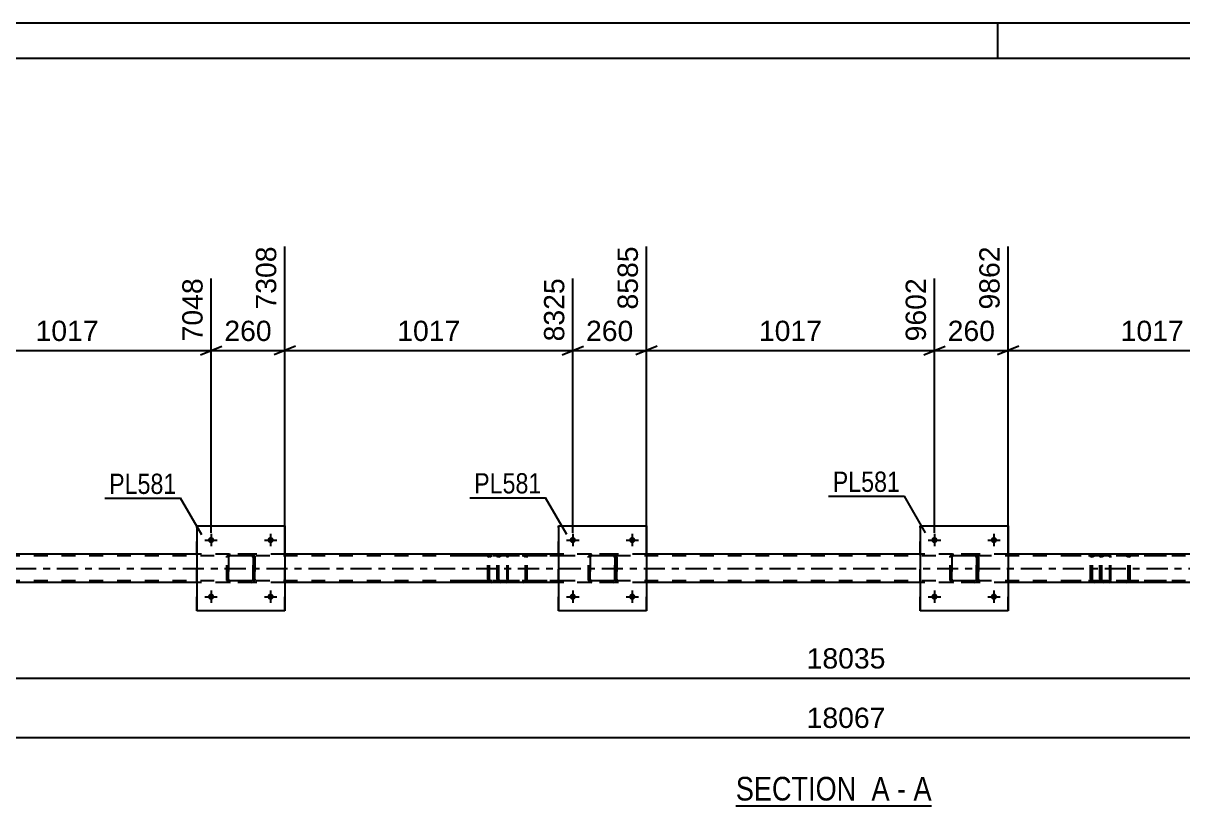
# Model space of a CAD drawing. Header units: millimetres. Extents: x 0 to 3371, y 0 to 1899.
# Drawn here: x 283.4 to 447.1, y 483.5 to 594 of the extents above; entities that cross this region are included whole.
import ezdxf

# ---------------------------------------------------------------- set-up
doc = ezdxf.new("R2010")
doc.units = ezdxf.units.MM
doc.linetypes.add('DXK_LINE_DOT2', pattern=[3.9198, 1.9599, -1.9599])
doc.linetypes.add('DXK_LINE_DOT3', pattern=[5.9187, 2.979, -0.9799, 0.9799, -0.9799])
doc.styles.add('Arial', font='ARIAL.TTF', dxfattribs={"height": 0.2})
doc.styles.add('Arial Narrow', font='ARIALN.TTF', dxfattribs={"height": 0.2})

# ---------------------------------------------------------------- blocks, each defined once
blk = doc.blocks.new('Unknown-203723636-1133')
at = {"color": 5, "linetype": 'Continuous'}
for p, q in [((841, 594), (0, 594)), ((421, 589), (421, 594)), ((836, 589), (5, 589))]:
    blk.add_line(p, q, dxfattribs=at)
blk = doc.blocks.new('Unknown-203723636-11 - 2676')
at = {"color": 6, "linetype": 'Continuous'}
blk.add_line((384.01, 483.46), (411.66, 483.46), dxfattribs=at)
at = {"color": 0, "linetype": 'Continuous'}
for points in [[(402.12, 484.21), (402.12, 487.71), (384.01, 487.71), (384.01, 484.21)], [(405.72, 484.21), (405.72, 487.71), (403.17, 487.71), (403.17, 484.21)], [(408.05, 484.21), (408.05, 487.71), (406.77, 487.71), (406.77, 484.21)], [(411.66, 484.21), (411.66, 487.71), (409.1, 487.71), (409.1, 484.21)]]:
    blk.add_wipeout(points, dxfattribs=at)
at = {"color": 7, "linetype": 'Continuous', "style": 'Arial Narrow'}
for s, p in [('SECTION ', (384.01, 484.21)), ('A', (403.17, 484.21)), ('A', (409.1, 484.21)), ('-', (406.77, 484.21))]:
    blk.add_text(s, height=3.34, dxfattribs=at).set_placement(p)
blk = doc.blocks.new('Part-203723636-2705 - 2676')
at = {"color": 7, "linetype": 'DXK_LINE_DOT2'}
for p, q in [((749.36, 518.76), (86.9, 518.76)), ((320.3, 519), (307.9, 519)), ((371.38, 519), (358.98, 519)), ((422.46, 519), (410.06, 519)), ((749.36, 515.24), (86.9, 515.24)), ((320.3, 515), (307.9, 515)), ((371.38, 515), (358.98, 515)), ((422.46, 515), (410.06, 515))]:
    blk.add_line(p, q, dxfattribs=at)
at = {"color": 2, "linetype": 'Continuous'}
for p, q in [((307.9, 519), (269.22, 519)), ((358.98, 519), (320.3, 519)), ((410.06, 519), (371.38, 519)), ((461.14, 519), (422.46, 519)), ((307.9, 515), (269.22, 515)), ((358.98, 515), (320.3, 515)), ((410.06, 515), (371.38, 515)), ((461.14, 515), (422.46, 515))]:
    blk.add_line(p, q, dxfattribs=at)
at = {"color": 7, "linetype": 'DXK_LINE_DOT3'}
blk.add_line((86.9, 517), (749.36, 517), dxfattribs=at)
blk = doc.blocks.new('Part-203723636-2743 - 2676')
at = {"color": 2, "linetype": 'Continuous'}
for p, q in [((410.06, 523), (410.06, 511)), ((410.06, 523), (422.46, 523)), ((422.46, 523), (422.46, 511)), ((422.46, 511), (410.06, 511))]:
    blk.add_line(p, q, dxfattribs=at)
at = {"color": 7, "linetype": 'DXK_LINE_DOT2'}
for p, q in [((410.06, 511), (410.06, 523)), ((422.46, 511), (422.46, 523))]:
    blk.add_line(p, q, dxfattribs=at)
blk = doc.blocks.new('Part-203723636-2744 - 2676')
at = {"color": 7, "linetype": 'DXK_LINE_DOT2'}
for p, q in [((414.26, 518.52), (414.3, 518.7)), ((414.3, 518.7), (414.26, 518.52)), ((414.26, 515.48), (414.26, 518.52)), ((414.26, 518.52), (414.26, 518.52)), ((414.26, 515.48), (414.26, 518.52)), ((414.5, 518.52), (414.52, 518.61)), ((414.52, 518.61), (414.5, 518.52)), ((414.5, 515.48), (414.5, 518.52)), ((414.5, 518.52), (414.5, 518.52)), ((414.5, 518.52), (414.5, 515.48)), ((414.52, 518.61), (414.57, 518.69)), ((414.57, 518.69), (414.52, 518.61)), ((414.56, 518.96), (414.74, 519)), ((414.74, 519), (414.56, 518.96)), ((414.65, 518.74), (414.57, 518.69)), ((414.74, 518.76), (414.65, 518.74)), ((417.78, 519), (414.74, 519)), ((417.78, 518.76), (414.74, 518.76)), ((417.78, 519), (417.97, 518.96)), ((417.97, 518.96), (417.78, 519)), ((417.87, 518.74), (417.78, 518.76)), ((417.87, 518.74), (417.95, 518.69)), ((417.95, 518.69), (418, 518.61)), ((418, 518.61), (417.95, 518.69)), ((418, 518.61), (418.02, 518.52)), ((418.02, 518.52), (418, 518.61)), ((418.02, 515.48), (418.02, 518.52)), ((418.02, 518.52), (418.02, 518.52)), ((418.02, 518.52), (418.02, 515.48)), ((418.23, 518.7), (418.26, 518.52)), ((418.26, 518.52), (418.23, 518.7)), ((418.26, 515.48), (418.26, 518.52)), ((418.26, 518.52), (418.26, 518.52)), ((418.26, 518.52), (418.26, 515.48)), ((414.26, 515.48), (414.26, 515.48)), ((414.3, 515.3), (414.26, 515.48)), ((414.26, 515.48), (414.3, 515.3)), ((414.5, 515.48), (414.5, 515.48)), ((414.52, 515.39), (414.5, 515.48)), ((414.5, 515.48), (414.52, 515.39)), ((414.57, 515.31), (414.52, 515.39)), ((414.52, 515.39), (414.57, 515.31)), ((414.74, 515), (414.56, 515.04)), ((414.56, 515.04), (414.74, 515)), ((414.65, 515.26), (414.57, 515.31)), ((414.74, 515.24), (414.65, 515.26)), ((417.78, 515.24), (414.74, 515.24)), ((417.78, 515), (414.74, 515)), ((417.87, 515.26), (417.78, 515.24)), ((417.97, 515.04), (417.78, 515)), ((417.78, 515), (417.97, 515.04)), ((417.95, 515.31), (417.87, 515.26)), ((418, 515.39), (417.95, 515.31)), ((417.95, 515.31), (418, 515.39)), ((418.02, 515.48), (418, 515.39)), ((418, 515.39), (418.02, 515.48)), ((418.02, 515.48), (418.02, 515.48)), ((418.26, 515.48), (418.23, 515.3)), ((418.23, 515.3), (418.26, 515.48)), ((418.26, 515.48), (418.26, 515.48))]:
    blk.add_line(p, q, dxfattribs=at)
at = {"color": 7, "linetype": 'DXK_LINE_DOT3'}
blk.add_line((416.26, 517), (416.26, 517), dxfattribs=at)
at = {"color": 7, "linetype": 'DXK_LINE_DOT2'}
for centre, start, end in [((414.74, 518.52), 112.5, 157.5), ((414.74, 518.52), 112.5, 157.5), ((417.78, 518.52), 22.5, 67.5), ((417.78, 518.52), 22.5, 67.5), ((414.74, 515.48), 202.5, 247.5), ((414.74, 515.48), 202.5, 247.5), ((417.78, 515.48), 292.5, 337.5), ((417.78, 515.48), 292.5, 337.5)]:
    blk.add_arc(centre, 0.48, start, end, dxfattribs=at)
blk = doc.blocks.new('Bolt-203723636-2866 - 2676')
at = {"linetype": 'Continuous'}
for points in [[(310.34, 521, -1), (309.46, 521, -1)], [(318.74, 521, -1), (317.86, 521, -1)]]:
    blk.add_hatch(color=1, dxfattribs=at).paths.add_polyline_path(points)
at = {"color": 1, "linetype": 'Continuous'}
for p, q in [((309.02, 521), (310.78, 521)), ((309.9, 521.88), (309.9, 520.12)), ((317.42, 521), (319.18, 521)), ((318.3, 521.88), (318.3, 520.12))]:
    blk.add_line(p, q, dxfattribs=at)
blk = doc.blocks.new('Part-203723636-2749 - 2676')
at = {"color": 2, "linetype": 'Continuous'}
for p, q in [((358.98, 523), (358.98, 511)), ((358.98, 523), (371.38, 523)), ((371.38, 523), (371.38, 511)), ((371.38, 511), (358.98, 511))]:
    blk.add_line(p, q, dxfattribs=at)
at = {"color": 7, "linetype": 'DXK_LINE_DOT2'}
for p, q in [((358.98, 511), (358.98, 523)), ((371.38, 511), (371.38, 523))]:
    blk.add_line(p, q, dxfattribs=at)
blk = doc.blocks.new('Part-203723636-2750 - 2676')
at = {"color": 7, "linetype": 'DXK_LINE_DOT2'}
for p, q in [((363.18, 518.52), (363.22, 518.7)), ((363.22, 518.7), (363.18, 518.52)), ((363.18, 515.48), (363.18, 518.52)), ((363.18, 518.52), (363.18, 518.52)), ((363.18, 515.48), (363.18, 518.52)), ((363.42, 518.52), (363.44, 518.61)), ((363.44, 518.61), (363.42, 518.52)), ((363.42, 515.48), (363.42, 518.52)), ((363.42, 518.52), (363.42, 518.52)), ((363.42, 518.52), (363.42, 515.48)), ((363.44, 518.61), (363.49, 518.69)), ((363.49, 518.69), (363.44, 518.61)), ((363.48, 518.96), (363.66, 519)), ((363.66, 519), (363.48, 518.96)), ((363.57, 518.74), (363.49, 518.69)), ((363.66, 518.76), (363.57, 518.74)), ((366.7, 519), (363.66, 519)), ((366.7, 518.76), (363.66, 518.76)), ((366.7, 519), (366.89, 518.96)), ((366.89, 518.96), (366.7, 519)), ((366.79, 518.74), (366.7, 518.76)), ((366.79, 518.74), (366.87, 518.69)), ((366.87, 518.69), (366.92, 518.61)), ((366.92, 518.61), (366.87, 518.69)), ((366.92, 518.61), (366.94, 518.52)), ((366.94, 518.52), (366.92, 518.61)), ((366.94, 515.48), (366.94, 518.52)), ((366.94, 518.52), (366.94, 518.52)), ((366.94, 518.52), (366.94, 515.48)), ((367.14, 518.7), (367.18, 518.52)), ((367.18, 518.52), (367.14, 518.7)), ((367.18, 515.48), (367.18, 518.52)), ((367.18, 518.52), (367.18, 518.52)), ((367.18, 518.52), (367.18, 515.48)), ((363.18, 515.48), (363.18, 515.48)), ((363.22, 515.3), (363.18, 515.48)), ((363.18, 515.48), (363.22, 515.3)), ((363.42, 515.48), (363.42, 515.48)), ((363.44, 515.39), (363.42, 515.48)), ((363.42, 515.48), (363.44, 515.39)), ((363.49, 515.31), (363.44, 515.39)), ((363.44, 515.39), (363.49, 515.31)), ((363.66, 515), (363.48, 515.04)), ((363.48, 515.04), (363.66, 515)), ((363.57, 515.26), (363.49, 515.31)), ((363.66, 515.24), (363.57, 515.26)), ((366.7, 515.24), (363.66, 515.24)), ((366.7, 515), (363.66, 515)), ((366.79, 515.26), (366.7, 515.24)), ((366.89, 515.04), (366.7, 515)), ((366.7, 515), (366.89, 515.04)), ((366.87, 515.31), (366.79, 515.26)), ((366.92, 515.39), (366.87, 515.31)), ((366.87, 515.31), (366.92, 515.39)), ((366.94, 515.48), (366.92, 515.39)), ((366.92, 515.39), (366.94, 515.48)), ((366.94, 515.48), (366.94, 515.48)), ((367.18, 515.48), (367.14, 515.3)), ((367.14, 515.3), (367.18, 515.48)), ((367.18, 515.48), (367.18, 515.48))]:
    blk.add_line(p, q, dxfattribs=at)
at = {"color": 7, "linetype": 'DXK_LINE_DOT3'}
blk.add_line((365.18, 517), (365.18, 517), dxfattribs=at)
at = {"color": 7, "linetype": 'DXK_LINE_DOT2'}
for centre, start, end in [((363.66, 518.52), 112.5, 157.5), ((363.66, 518.52), 112.5, 157.5), ((366.7, 518.52), 22.5, 67.5), ((366.7, 518.52), 22.5, 67.5), ((363.66, 515.48), 202.5, 247.5), ((363.66, 515.48), 202.5, 247.5), ((366.7, 515.48), 292.5, 337.5), ((366.7, 515.48), 292.5, 337.5)]:
    blk.add_arc(centre, 0.48, start, end, dxfattribs=at)
blk = doc.blocks.new('Bolt-203723636-2864 - 2676')
at = {"linetype": 'Continuous'}
for points in [[(361.42, 521, -1), (360.54, 521, -1)], [(369.82, 521, -1), (368.94, 521, -1)]]:
    blk.add_hatch(color=1, dxfattribs=at).paths.add_polyline_path(points)
at = {"color": 1, "linetype": 'Continuous'}
for p, q in [((360.1, 521), (361.86, 521)), ((360.98, 521.88), (360.98, 520.12)), ((368.5, 521), (370.26, 521)), ((369.38, 521.88), (369.38, 520.12))]:
    blk.add_line(p, q, dxfattribs=at)
blk = doc.blocks.new('Part-203723636-2755 - 2676')
at = {"color": 2, "linetype": 'Continuous'}
for p, q in [((307.9, 523), (307.9, 511)), ((307.9, 523), (320.3, 523)), ((320.3, 523), (320.3, 511)), ((320.3, 511), (307.9, 511))]:
    blk.add_line(p, q, dxfattribs=at)
at = {"color": 7, "linetype": 'DXK_LINE_DOT2'}
for p, q in [((307.9, 511), (307.9, 523)), ((320.3, 511), (320.3, 523))]:
    blk.add_line(p, q, dxfattribs=at)
blk = doc.blocks.new('Part-203723636-2756 - 2676')
at = {"color": 7, "linetype": 'DXK_LINE_DOT2'}
for p, q in [((312.1, 518.52), (312.14, 518.7)), ((312.14, 518.7), (312.1, 518.52)), ((312.1, 515.48), (312.1, 518.52)), ((312.1, 518.52), (312.1, 518.52)), ((312.1, 515.48), (312.1, 518.52)), ((312.34, 518.52), (312.36, 518.61)), ((312.36, 518.61), (312.34, 518.52)), ((312.34, 515.48), (312.34, 518.52)), ((312.34, 518.52), (312.34, 518.52)), ((312.34, 518.52), (312.34, 515.48)), ((312.36, 518.61), (312.41, 518.69)), ((312.41, 518.69), (312.36, 518.61)), ((312.4, 518.96), (312.58, 519)), ((312.58, 519), (312.4, 518.96)), ((312.49, 518.74), (312.41, 518.69)), ((312.58, 518.76), (312.49, 518.74)), ((315.62, 519), (312.58, 519)), ((315.62, 518.76), (312.58, 518.76)), ((315.62, 519), (315.8, 518.96)), ((315.8, 518.96), (315.62, 519)), ((315.71, 518.74), (315.62, 518.76)), ((315.71, 518.74), (315.79, 518.69)), ((315.79, 518.69), (315.84, 518.61)), ((315.84, 518.61), (315.79, 518.69)), ((315.84, 518.61), (315.86, 518.52)), ((315.86, 518.52), (315.84, 518.61)), ((315.86, 515.48), (315.86, 518.52)), ((315.86, 518.52), (315.86, 518.52)), ((315.86, 518.52), (315.86, 515.48)), ((316.06, 518.7), (316.1, 518.52)), ((316.1, 518.52), (316.06, 518.7)), ((316.1, 515.48), (316.1, 518.52)), ((316.1, 518.52), (316.1, 518.52)), ((316.1, 518.52), (316.1, 515.48)), ((312.1, 515.48), (312.1, 515.48)), ((312.14, 515.3), (312.1, 515.48)), ((312.1, 515.48), (312.14, 515.3)), ((312.34, 515.48), (312.34, 515.48)), ((312.36, 515.39), (312.34, 515.48)), ((312.34, 515.48), (312.36, 515.39)), ((312.41, 515.31), (312.36, 515.39)), ((312.36, 515.39), (312.41, 515.31)), ((312.58, 515), (312.4, 515.04)), ((312.4, 515.04), (312.58, 515)), ((312.49, 515.26), (312.41, 515.31)), ((312.58, 515.24), (312.49, 515.26)), ((315.62, 515.24), (312.58, 515.24)), ((315.62, 515), (312.58, 515)), ((315.71, 515.26), (315.62, 515.24)), ((315.8, 515.04), (315.62, 515)), ((315.62, 515), (315.8, 515.04)), ((315.79, 515.31), (315.71, 515.26)), ((315.84, 515.39), (315.79, 515.31)), ((315.79, 515.31), (315.84, 515.39)), ((315.86, 515.48), (315.84, 515.39)), ((315.84, 515.39), (315.86, 515.48)), ((315.86, 515.48), (315.86, 515.48)), ((316.1, 515.48), (316.06, 515.3)), ((316.06, 515.3), (316.1, 515.48)), ((316.1, 515.48), (316.1, 515.48))]:
    blk.add_line(p, q, dxfattribs=at)
at = {"color": 7, "linetype": 'DXK_LINE_DOT3'}
blk.add_line((314.1, 517), (314.1, 517), dxfattribs=at)
at = {"color": 7, "linetype": 'DXK_LINE_DOT2'}
for centre, start, end in [((312.58, 518.52), 112.5, 157.5), ((312.58, 518.52), 112.5, 157.5), ((315.62, 518.52), 22.5, 67.5), ((315.62, 518.52), 22.5, 67.5), ((312.58, 515.48), 202.5, 247.5), ((312.58, 515.48), 202.5, 247.5), ((315.62, 515.48), 292.5, 337.5), ((315.62, 515.48), 292.5, 337.5)]:
    blk.add_arc(centre, 0.48, start, end, dxfattribs=at)
blk = doc.blocks.new('Part-203723636-2880 - 2676')
at = {"color": 7, "linetype": 'DXK_LINE_DOT2'}
for p, q in [((350.34, 518.69), (350.3, 518.52)), ((350.3, 515.48), (350.3, 518.52)), ((350.34, 518.7), (350.34, 518.69)), ((350.56, 518.52), (350.58, 518.61)), ((350.56, 515.48), (350.56, 518.52)), ((350.58, 518.61), (350.63, 518.69)), ((350.81, 519), (350.62, 518.96)), ((350.63, 518.69), (350.71, 518.74)), ((350.71, 518.74), (350.81, 518.76)), ((359.7, 519), (350.81, 519)), ((359.7, 518.76), (350.81, 518.76)), ((354.24, 518.96), (354.05, 519)), ((354.05, 518.76), (354.14, 518.74)), ((354.14, 518.74), (354.23, 518.69)), ((354.23, 518.69), (354.28, 518.61)), ((354.28, 518.61), (354.3, 518.52)), ((354.3, 515.48), (354.3, 518.52)), ((354.52, 518.69), (354.52, 518.7)), ((354.56, 518.52), (354.52, 518.69)), ((354.56, 515.48), (354.56, 518.52)), ((350.3, 515.48), (350.34, 515.3)), ((350.58, 515.39), (350.56, 515.48)), ((350.63, 515.31), (350.58, 515.39)), ((350.62, 515.04), (350.81, 515)), ((350.71, 515.26), (350.63, 515.31)), ((350.81, 515.24), (350.71, 515.26)), ((359.7, 515.24), (350.81, 515.24)), ((359.7, 515), (350.81, 515)), ((354.14, 515.26), (354.05, 515.24)), ((354.05, 515), (354.24, 515.04)), ((354.23, 515.31), (354.14, 515.26)), ((354.28, 515.39), (354.23, 515.31)), ((354.3, 515.48), (354.28, 515.39)), ((354.52, 515.3), (354.56, 515.48))]:
    blk.add_line(p, q, dxfattribs=at)
for centre, start, end in [((350.79, 518.5), 110.7583, 155.68), ((354.07, 518.5), 24.32, 69.2417), ((350.79, 515.5), 204.32, 249.2417), ((354.07, 515.5), 290.7583, 335.68)]:
    blk.add_arc(centre, 0.496, start, end, dxfattribs=at)
blk = doc.blocks.new('Bolt-203723636-2863 - 2676')
at = {"linetype": 'Continuous'}
for points in [[(412.5, 513, -1), (411.62, 513, -1)], [(420.9, 513, -1), (420.02, 513, -1)]]:
    blk.add_hatch(color=1, dxfattribs=at).paths.add_polyline_path(points)
at = {"color": 1, "linetype": 'Continuous'}
for p, q in [((411.18, 513), (412.94, 513)), ((412.06, 513.88), (412.06, 512.12)), ((419.58, 513), (421.34, 513)), ((420.46, 513.88), (420.46, 512.12))]:
    blk.add_line(p, q, dxfattribs=at)
blk = doc.blocks.new('Bolt-203723636-2865 - 2676')
at = {"linetype": 'Continuous'}
for points in [[(361.42, 513, -1), (360.54, 513, -1)], [(369.82, 513, -1), (368.94, 513, -1)]]:
    blk.add_hatch(color=1, dxfattribs=at).paths.add_polyline_path(points)
at = {"color": 1, "linetype": 'Continuous'}
for p, q in [((360.1, 513), (361.86, 513)), ((360.98, 513.88), (360.98, 512.12)), ((368.5, 513), (370.26, 513)), ((369.38, 513.88), (369.38, 512.12))]:
    blk.add_line(p, q, dxfattribs=at)
blk = doc.blocks.new('Bolt-203723636-2867 - 2676')
at = {"linetype": 'Continuous'}
for points in [[(310.34, 513, -1), (309.46, 513, -1)], [(318.74, 513, -1), (317.86, 513, -1)]]:
    blk.add_hatch(color=1, dxfattribs=at).paths.add_polyline_path(points)
at = {"color": 1, "linetype": 'Continuous'}
for p, q in [((309.02, 513), (310.78, 513)), ((309.9, 513.88), (309.9, 512.12)), ((317.42, 513), (319.18, 513)), ((318.3, 513.88), (318.3, 512.12))]:
    blk.add_line(p, q, dxfattribs=at)
blk = doc.blocks.new('Bolt-203723636-2874 - 2676')
at = {"linetype": 'Continuous'}
for points in [[(412.5, 521, -1), (411.62, 521, -1)], [(420.9, 521, -1), (420.02, 521, -1)]]:
    blk.add_hatch(color=1, dxfattribs=at).paths.add_polyline_path(points)
at = {"color": 1, "linetype": 'Continuous'}
for p, q in [((411.18, 521), (412.94, 521)), ((412.06, 521.88), (412.06, 520.12)), ((419.58, 521), (421.34, 521)), ((420.46, 521.88), (420.46, 520.12))]:
    blk.add_line(p, q, dxfattribs=at)
blk = doc.blocks.new('Part-203723636-2879 - 2676')
at = {"color": 7, "linetype": 'DXK_LINE_DOT2'}
for p, q in [((435.47, 518.69), (435.44, 518.52)), ((435.44, 515.48), (435.44, 518.52)), ((435.47, 518.7), (435.47, 518.69)), ((435.69, 518.52), (435.71, 518.61)), ((435.69, 515.48), (435.69, 518.52)), ((435.71, 518.61), (435.77, 518.69)), ((435.95, 519), (435.75, 518.96)), ((435.77, 518.69), (435.85, 518.74)), ((435.85, 518.74), (435.95, 518.76)), ((444.84, 519), (435.95, 519)), ((444.84, 518.76), (435.95, 518.76)), ((439.38, 518.96), (439.18, 519)), ((439.18, 518.76), (439.28, 518.74)), ((439.28, 518.74), (439.36, 518.69)), ((439.36, 518.69), (439.42, 518.61)), ((439.42, 518.61), (439.44, 518.52)), ((439.44, 515.48), (439.44, 518.52)), ((439.66, 518.69), (439.65, 518.7)), ((439.69, 518.52), (439.66, 518.69)), ((439.69, 515.48), (439.69, 518.52)), ((435.44, 515.48), (435.47, 515.3)), ((435.71, 515.39), (435.69, 515.48)), ((435.77, 515.31), (435.71, 515.39)), ((435.75, 515.04), (435.95, 515)), ((435.85, 515.26), (435.77, 515.31)), ((435.95, 515.24), (435.85, 515.26)), ((444.84, 515.24), (435.95, 515.24)), ((444.84, 515), (435.95, 515)), ((439.28, 515.26), (439.18, 515.24)), ((439.18, 515), (439.38, 515.04)), ((439.36, 515.31), (439.28, 515.26)), ((439.42, 515.39), (439.36, 515.31)), ((439.44, 515.48), (439.42, 515.39)), ((439.65, 515.3), (439.69, 515.48))]:
    blk.add_line(p, q, dxfattribs=at)
for centre, start, end in [((435.93, 518.5), 110.7583, 155.68), ((439.2, 518.5), 24.32, 69.2417), ((435.93, 515.5), 204.32, 249.2417), ((439.2, 515.5), 290.7583, 335.68)]:
    blk.add_arc(centre, 0.496, start, end, dxfattribs=at)
blk = doc.blocks.new('Part-203723636-2885 - 2676')
at = {"color": 7, "linetype": 'DXK_LINE_DOT2'}
for p, q in [((436.71, 519), (429.78, 519)), ((436.71, 518.76), (429.78, 518.76)), ((434.15, 518.69), (434.12, 518.52)), ((434.12, 515.48), (434.12, 518.52)), ((434.16, 518.7), (434.15, 518.69)), ((434.37, 518.52), (434.39, 518.61)), ((434.37, 515.48), (434.37, 518.52)), ((434.39, 518.61), (434.44, 518.69)), ((434.62, 519), (434.43, 518.96)), ((434.44, 518.69), (434.52, 518.74)), ((434.52, 518.74), (434.62, 518.76)), ((435.44, 519), (435.44, 518.76)), ((436.82, 518.96), (436.71, 519)), ((436.71, 518.76), (436.76, 518.74)), ((436.76, 518.74), (436.81, 518.69)), ((436.81, 518.69), (436.84, 518.61)), ((436.9, 518.86), (436.82, 518.96)), ((436.84, 518.61), (436.85, 518.52)), ((436.85, 515.48), (436.85, 518.52)), ((436.96, 518.7), (436.9, 518.86)), ((436.98, 518.52), (436.96, 518.7)), ((436.98, 515.48), (436.98, 518.52)), ((436.71, 515.24), (429.78, 515.24)), ((436.71, 515), (429.78, 515)), ((434.12, 515.48), (434.16, 515.3)), ((434.39, 515.39), (434.37, 515.48)), ((434.44, 515.31), (434.39, 515.39)), ((434.43, 515.04), (434.62, 515)), ((434.52, 515.26), (434.44, 515.31)), ((434.62, 515.24), (434.52, 515.26)), ((435.44, 515), (435.44, 515.24)), ((436.76, 515.26), (436.71, 515.24)), ((436.71, 515), (436.82, 515.04)), ((436.81, 515.31), (436.76, 515.26)), ((436.84, 515.39), (436.81, 515.31)), ((436.82, 515.04), (436.9, 515.14)), ((436.85, 515.48), (436.84, 515.39)), ((436.9, 515.14), (436.96, 515.3)), ((436.96, 515.3), (436.98, 515.48))]:
    blk.add_line(p, q, dxfattribs=at)
for centre, start, end in [((434.61, 518.5), 111.1941, 156.1506), ((434.61, 515.49), 203.8494, 248.8059)]:
    blk.add_arc(centre, 0.492, start, end, dxfattribs=at)
blk = doc.blocks.new('Part-203723636-2886 - 2676')
at = {"color": 7, "linetype": 'DXK_LINE_DOT2'}
for p, q in [((351.58, 519), (344.64, 519)), ((351.58, 518.76), (344.64, 518.76)), ((349.02, 518.69), (348.98, 518.52)), ((348.98, 515.48), (348.98, 518.52)), ((349.02, 518.7), (349.02, 518.69)), ((349.23, 518.52), (349.25, 518.61)), ((349.23, 515.48), (349.23, 518.52)), ((349.25, 518.61), (349.31, 518.69)), ((349.49, 519), (349.29, 518.96)), ((349.31, 518.69), (349.39, 518.74)), ((349.39, 518.74), (349.49, 518.76)), ((350.3, 519), (350.3, 518.76)), ((351.68, 518.96), (351.58, 519)), ((351.58, 518.76), (351.63, 518.74)), ((351.63, 518.74), (351.67, 518.69)), ((351.67, 518.69), (351.7, 518.61)), ((351.77, 518.86), (351.68, 518.96)), ((351.7, 518.61), (351.71, 518.52)), ((351.71, 515.48), (351.71, 518.52)), ((351.83, 518.7), (351.77, 518.86)), ((351.85, 518.52), (351.83, 518.7)), ((351.85, 515.48), (351.85, 518.52)), ((351.58, 515.24), (344.64, 515.24)), ((351.58, 515), (344.64, 515)), ((348.98, 515.48), (349.02, 515.3)), ((349.25, 515.39), (349.23, 515.48)), ((349.31, 515.31), (349.25, 515.39)), ((349.29, 515.04), (349.49, 515)), ((349.39, 515.26), (349.31, 515.31)), ((349.49, 515.24), (349.39, 515.26)), ((350.3, 515), (350.3, 515.24)), ((351.63, 515.26), (351.58, 515.24)), ((351.58, 515), (351.68, 515.04)), ((351.67, 515.31), (351.63, 515.26)), ((351.7, 515.39), (351.67, 515.31)), ((351.68, 515.04), (351.77, 515.14)), ((351.71, 515.48), (351.7, 515.39)), ((351.77, 515.14), (351.83, 515.3)), ((351.83, 515.3), (351.85, 515.48))]:
    blk.add_line(p, q, dxfattribs=at)
for centre, start, end in [((349.47, 518.5), 111.1941, 156.1506), ((349.47, 515.49), 203.8494, 248.8059)]:
    blk.add_arc(centre, 0.492, start, end, dxfattribs=at)
blk = doc.blocks.new('StraightDimension-203723636-3117 - 2676')
at = {"color": 7, "linetype": 'Continuous'}
for p, q in [((320.3, 520), (320.3, 562.46)), ((309.9, 522), (309.9, 557.96)), ((308.4, 547.16), (311.4, 548.36)), ((309.9, 547.76), (320.3, 547.76)), ((321.8, 548.36), (318.8, 547.16))]:
    blk.add_line(p, q, dxfattribs=at)
at = {"color": 0}
blk.add_wipeout([(319.04, 548.51), (319.04, 552.71), (311.17, 552.71), (311.17, 548.51)], dxfattribs=at)
at = {"color": 3, "style": 'Arial'}
blk.add_text('260', height=2.865, dxfattribs=at).set_placement((311.77, 549.11))
at = {"color": 0, "linetype": 'Continuous'}
blk.add_wipeout([(319.7, 563.06), (315.5, 563.06), (315.5, 552.96), (319.7, 552.96)], dxfattribs=at)
at = {"color": 3, "linetype": 'Continuous', "style": 'Arial'}
blk.add_text('7308', height=2.865, rotation=90.0002, dxfattribs=at).set_placement((319.1, 553.56))
blk = doc.blocks.new('StraightDimension-203723636-3135 - 2676')
at = {"color": 7, "linetype": 'Continuous'}
for p, q in [((269.22, 520), (269.22, 562.46)), ((309.9, 522), (309.9, 557.96)), ((270.72, 548.36), (267.72, 547.16)), ((269.22, 547.76), (309.9, 547.76)), ((308.4, 547.16), (311.4, 548.36))]:
    blk.add_line(p, q, dxfattribs=at)
at = {"color": 0, "linetype": 'Continuous'}
blk.add_wipeout([(309.3, 558.56), (305.1, 558.56), (305.1, 548.46), (309.3, 548.46)], dxfattribs=at)
at = {"color": 0}
blk.add_wipeout([(294.61, 548.51), (294.61, 552.71), (284.51, 552.71), (284.51, 548.51)], dxfattribs=at)
at = {"color": 3, "linetype": 'Continuous', "style": 'Arial'}
blk.add_text('7048', height=2.865, rotation=90.0002, dxfattribs=at).set_placement((308.7, 549.06))
at = {"color": 3, "style": 'Arial'}
blk.add_text('1017', height=2.865, dxfattribs=at).set_placement((285.11, 549.11))
blk = doc.blocks.new('StraightDimension-203723636-3288 - 2676')
at = {"color": 7, "linetype": 'Continuous'}
for p, q in [((422.46, 520), (422.46, 562.46)), ((463.14, 522), (463.14, 560.18)), ((423.96, 548.36), (420.96, 547.16)), ((422.46, 547.76), (463.14, 547.76)), ((461.64, 547.16), (464.64, 548.36))]:
    blk.add_line(p, q, dxfattribs=at)
at = {"color": 0, "linetype": 'Continuous'}
blk.add_wipeout([(462.54, 560.78), (458.34, 560.78), (458.34, 548.46), (462.54, 548.46)], dxfattribs=at)
at = {"color": 0}
blk.add_wipeout([(447.85, 548.51), (447.85, 552.71), (437.76, 552.71), (437.76, 548.51)], dxfattribs=at)
at = {"color": 3, "linetype": 'Continuous', "style": 'Arial'}
blk.add_text('10879', height=2.865, rotation=90.0002, dxfattribs=at).set_placement((461.94, 549.06))
at = {"color": 3, "style": 'Arial'}
blk.add_text('1017', height=2.865, dxfattribs=at).set_placement((438.36, 549.11))
blk = doc.blocks.new('StraightDimension-203723636-3519 - 2676')
at = {"color": 7, "linetype": 'Continuous'}
for p, q in [((422.46, 520), (422.46, 562.46)), ((412.06, 522), (412.06, 557.96)), ((410.56, 547.16), (413.56, 548.36)), ((412.06, 547.76), (422.46, 547.76)), ((423.96, 548.36), (420.96, 547.16))]:
    blk.add_line(p, q, dxfattribs=at)
at = {"color": 0}
blk.add_wipeout([(421.2, 548.51), (421.2, 552.71), (413.33, 552.71), (413.33, 548.51)], dxfattribs=at)
at = {"color": 3, "style": 'Arial'}
blk.add_text('260', height=2.865, dxfattribs=at).set_placement((413.93, 549.11))
at = {"color": 0, "linetype": 'Continuous'}
blk.add_wipeout([(421.86, 563.06), (417.66, 563.06), (417.66, 552.96), (421.86, 552.96)], dxfattribs=at)
at = {"color": 3, "linetype": 'Continuous', "style": 'Arial'}
blk.add_text('9862', height=2.865, rotation=90.0002, dxfattribs=at).set_placement((421.26, 553.56))
blk = doc.blocks.new('StraightDimension-203723636-3537 - 2676')
at = {"color": 7, "linetype": 'Continuous'}
for p, q in [((371.38, 520), (371.38, 562.46)), ((412.06, 522), (412.06, 557.96)), ((372.88, 548.36), (369.88, 547.16)), ((371.38, 547.76), (412.06, 547.76)), ((410.56, 547.16), (413.56, 548.36))]:
    blk.add_line(p, q, dxfattribs=at)
at = {"color": 0, "linetype": 'Continuous'}
blk.add_wipeout([(411.46, 558.56), (407.26, 558.56), (407.26, 548.46), (411.46, 548.46)], dxfattribs=at)
at = {"color": 0}
blk.add_wipeout([(396.77, 548.51), (396.77, 552.71), (386.67, 552.71), (386.67, 548.51)], dxfattribs=at)
at = {"color": 3, "linetype": 'Continuous', "style": 'Arial'}
blk.add_text('9602', height=2.865, rotation=90.0002, dxfattribs=at).set_placement((410.86, 549.06))
at = {"color": 3, "style": 'Arial'}
blk.add_text('1017', height=2.865, dxfattribs=at).set_placement((387.27, 549.11))
blk = doc.blocks.new('StraightDimension-203723636-3627 - 2676')
at = {"color": 7, "linetype": 'Continuous'}
for p, q in [((320.3, 520), (320.3, 562.46)), ((360.98, 522), (360.98, 557.96)), ((321.8, 548.36), (318.8, 547.16)), ((320.3, 547.76), (360.98, 547.76)), ((359.48, 547.16), (362.48, 548.36))]:
    blk.add_line(p, q, dxfattribs=at)
at = {"color": 0, "linetype": 'Continuous'}
blk.add_wipeout([(360.38, 558.56), (356.18, 558.56), (356.18, 548.46), (360.38, 548.46)], dxfattribs=at)
at = {"color": 0}
blk.add_wipeout([(345.69, 548.51), (345.69, 552.71), (335.59, 552.71), (335.59, 548.51)], dxfattribs=at)
at = {"color": 3, "linetype": 'Continuous', "style": 'Arial'}
blk.add_text('8325', height=2.865, rotation=90.0002, dxfattribs=at).set_placement((359.78, 549.06))
at = {"color": 3, "style": 'Arial'}
blk.add_text('1017', height=2.865, dxfattribs=at).set_placement((336.19, 549.11))
blk = doc.blocks.new('StraightDimension-203723636-3645 - 2676')
at = {"color": 7, "linetype": 'Continuous'}
for p, q in [((371.38, 520), (371.38, 562.46)), ((360.98, 522), (360.98, 557.96)), ((359.48, 547.16), (362.48, 548.36)), ((360.98, 547.76), (371.38, 547.76)), ((372.88, 548.36), (369.88, 547.16))]:
    blk.add_line(p, q, dxfattribs=at)
at = {"color": 0}
blk.add_wipeout([(370.12, 548.51), (370.12, 552.71), (362.25, 552.71), (362.25, 548.51)], dxfattribs=at)
at = {"color": 3, "style": 'Arial'}
blk.add_text('260', height=2.865, dxfattribs=at).set_placement((362.85, 549.11))
at = {"color": 0, "linetype": 'Continuous'}
blk.add_wipeout([(370.78, 563.06), (366.58, 563.06), (366.58, 552.96), (370.78, 552.96)], dxfattribs=at)
at = {"color": 3, "linetype": 'Continuous', "style": 'Arial'}
blk.add_text('8585', height=2.865, rotation=90.0002, dxfattribs=at).set_placement((370.18, 553.56))
blk = doc.blocks.new('StraightDimension-203723636-3674 - 2676')
at = {"color": 7, "linetype": 'Continuous'}
blk.add_line((49.78, 501.5), (749.36, 501.5), dxfattribs=at)
at = {"color": 0}
blk.add_wipeout([(405.73, 502.25), (405.73, 506.45), (393.41, 506.45), (393.41, 502.25)], dxfattribs=at)
at = {"color": 3, "style": 'Arial'}
blk.add_text('18035', height=2.865, dxfattribs=at).set_placement((394.01, 502.85))
blk = doc.blocks.new('StraightDimension-203723636-3716 - 2676')
at = {"color": 7, "linetype": 'Continuous'}
blk.add_line((49.14, 493.11), (750, 493.11), dxfattribs=at)
at = {"color": 0}
blk.add_wipeout([(405.73, 493.86), (405.73, 498.06), (393.41, 498.06), (393.41, 493.86)], dxfattribs=at)
at = {"color": 3, "style": 'Arial'}
blk.add_text('18067', height=2.865, dxfattribs=at).set_placement((394.01, 494.46))
blk = doc.blocks.new('Mark-203723636-2739 - 2676')
at = {"color": 0}
blk.add_wipeout([(407.21, 527.8), (407.21, 530.8), (397.7, 530.8), (397.7, 527.8)], dxfattribs=at)
blk.add_wipeout([(407.21, 527.8), (407.21, 530.8), (397.7, 530.8), (397.7, 527.8)], dxfattribs=at)
at = {"color": 30, "linetype": 'Continuous'}
for p in [(397.1, 527.2), (410.81, 522)]:
    blk.add_line(p, (407.81, 527.2), dxfattribs=at)
at = {"color": 3, "style": 'Arial Narrow'}
blk.add_text('PL581', height=2.863, dxfattribs=at).set_placement((397.7, 527.8))
blk = doc.blocks.new('Mark-203723636-2745 - 2676')
at = {"color": 0}
blk.add_wipeout([(356.55, 527.58), (356.55, 530.58), (347.05, 530.58), (347.05, 527.58)], dxfattribs=at)
blk.add_wipeout([(356.55, 527.58), (356.55, 530.58), (347.05, 530.58), (347.05, 527.58)], dxfattribs=at)
at = {"color": 30, "linetype": 'Continuous'}
for p in [(346.45, 526.98), (360.15, 521.78)]:
    blk.add_line(p, (357.15, 526.98), dxfattribs=at)
at = {"color": 3, "style": 'Arial Narrow'}
blk.add_text('PL581', height=2.863, dxfattribs=at).set_placement((347.05, 527.58))
blk = doc.blocks.new('Mark-203723636-2751 - 2676')
at = {"color": 0}
blk.add_wipeout([(305, 527.51), (305, 530.51), (295.5, 530.51), (295.5, 527.51)], dxfattribs=at)
blk.add_wipeout([(305, 527.51), (305, 530.51), (295.5, 530.51), (295.5, 527.51)], dxfattribs=at)
at = {"color": 30, "linetype": 'Continuous'}
for p in [(294.9, 526.91), (308.6, 521.72)]:
    blk.add_line(p, (305.6, 526.91), dxfattribs=at)
at = {"color": 3, "style": 'Arial Narrow'}
blk.add_text('PL581', height=2.863, dxfattribs=at).set_placement((295.5, 527.51))

msp = doc.modelspace()

# ---------------------------------------------------------------- block references
for name in ['Unknown-203723636-1133', 'Part-203723636-2755 - 2676', 'Part-203723636-2749 - 2676', 'Part-203723636-2743 - 2676', 'Bolt-203723636-2866 - 2676', 'Bolt-203723636-2864 - 2676', 'Bolt-203723636-2874 - 2676', 'Part-203723636-2705 - 2676', 'Part-203723636-2756 - 2676', 'Part-203723636-2886 - 2676', 'Part-203723636-2880 - 2676', 'Part-203723636-2750 - 2676', 'Part-203723636-2744 - 2676', 'Part-203723636-2885 - 2676', 'Part-203723636-2879 - 2676', 'Bolt-203723636-2867 - 2676', 'Bolt-203723636-2865 - 2676', 'Bolt-203723636-2863 - 2676']:
    msp.add_blockref(name, (0, 0))

# ---------------------------------------------------------------- next in the draw order: block references
for name in ['StraightDimension-203723636-3117 - 2676', 'StraightDimension-203723636-3288 - 2676', 'StraightDimension-203723636-3674 - 2676', 'Unknown-203723636-11 - 2676']:
    msp.add_blockref(name, (0, 0))

# ---------------------------------------------------------------- next in the draw order: block references
for name in ['StraightDimension-203723636-3135 - 2676', 'StraightDimension-203723636-3627 - 2676', 'StraightDimension-203723636-3519 - 2676', 'StraightDimension-203723636-3716 - 2676']:
    msp.add_blockref(name, (0, 0))

# ---------------------------------------------------------------- next in the draw order: block references
for name in ['StraightDimension-203723636-3537 - 2676', 'Mark-203723636-2751 - 2676']:
    msp.add_blockref(name, (0, 0))

# ---------------------------------------------------------------- next in the draw order: block references
for name in ['StraightDimension-203723636-3645 - 2676', 'Mark-203723636-2739 - 2676']:
    msp.add_blockref(name, (0, 0))

# ---------------------------------------------------------------- next in the draw order: block references
msp.add_blockref('Mark-203723636-2745 - 2676', (0, 0))

doc.saveas('drawing.dxf')
